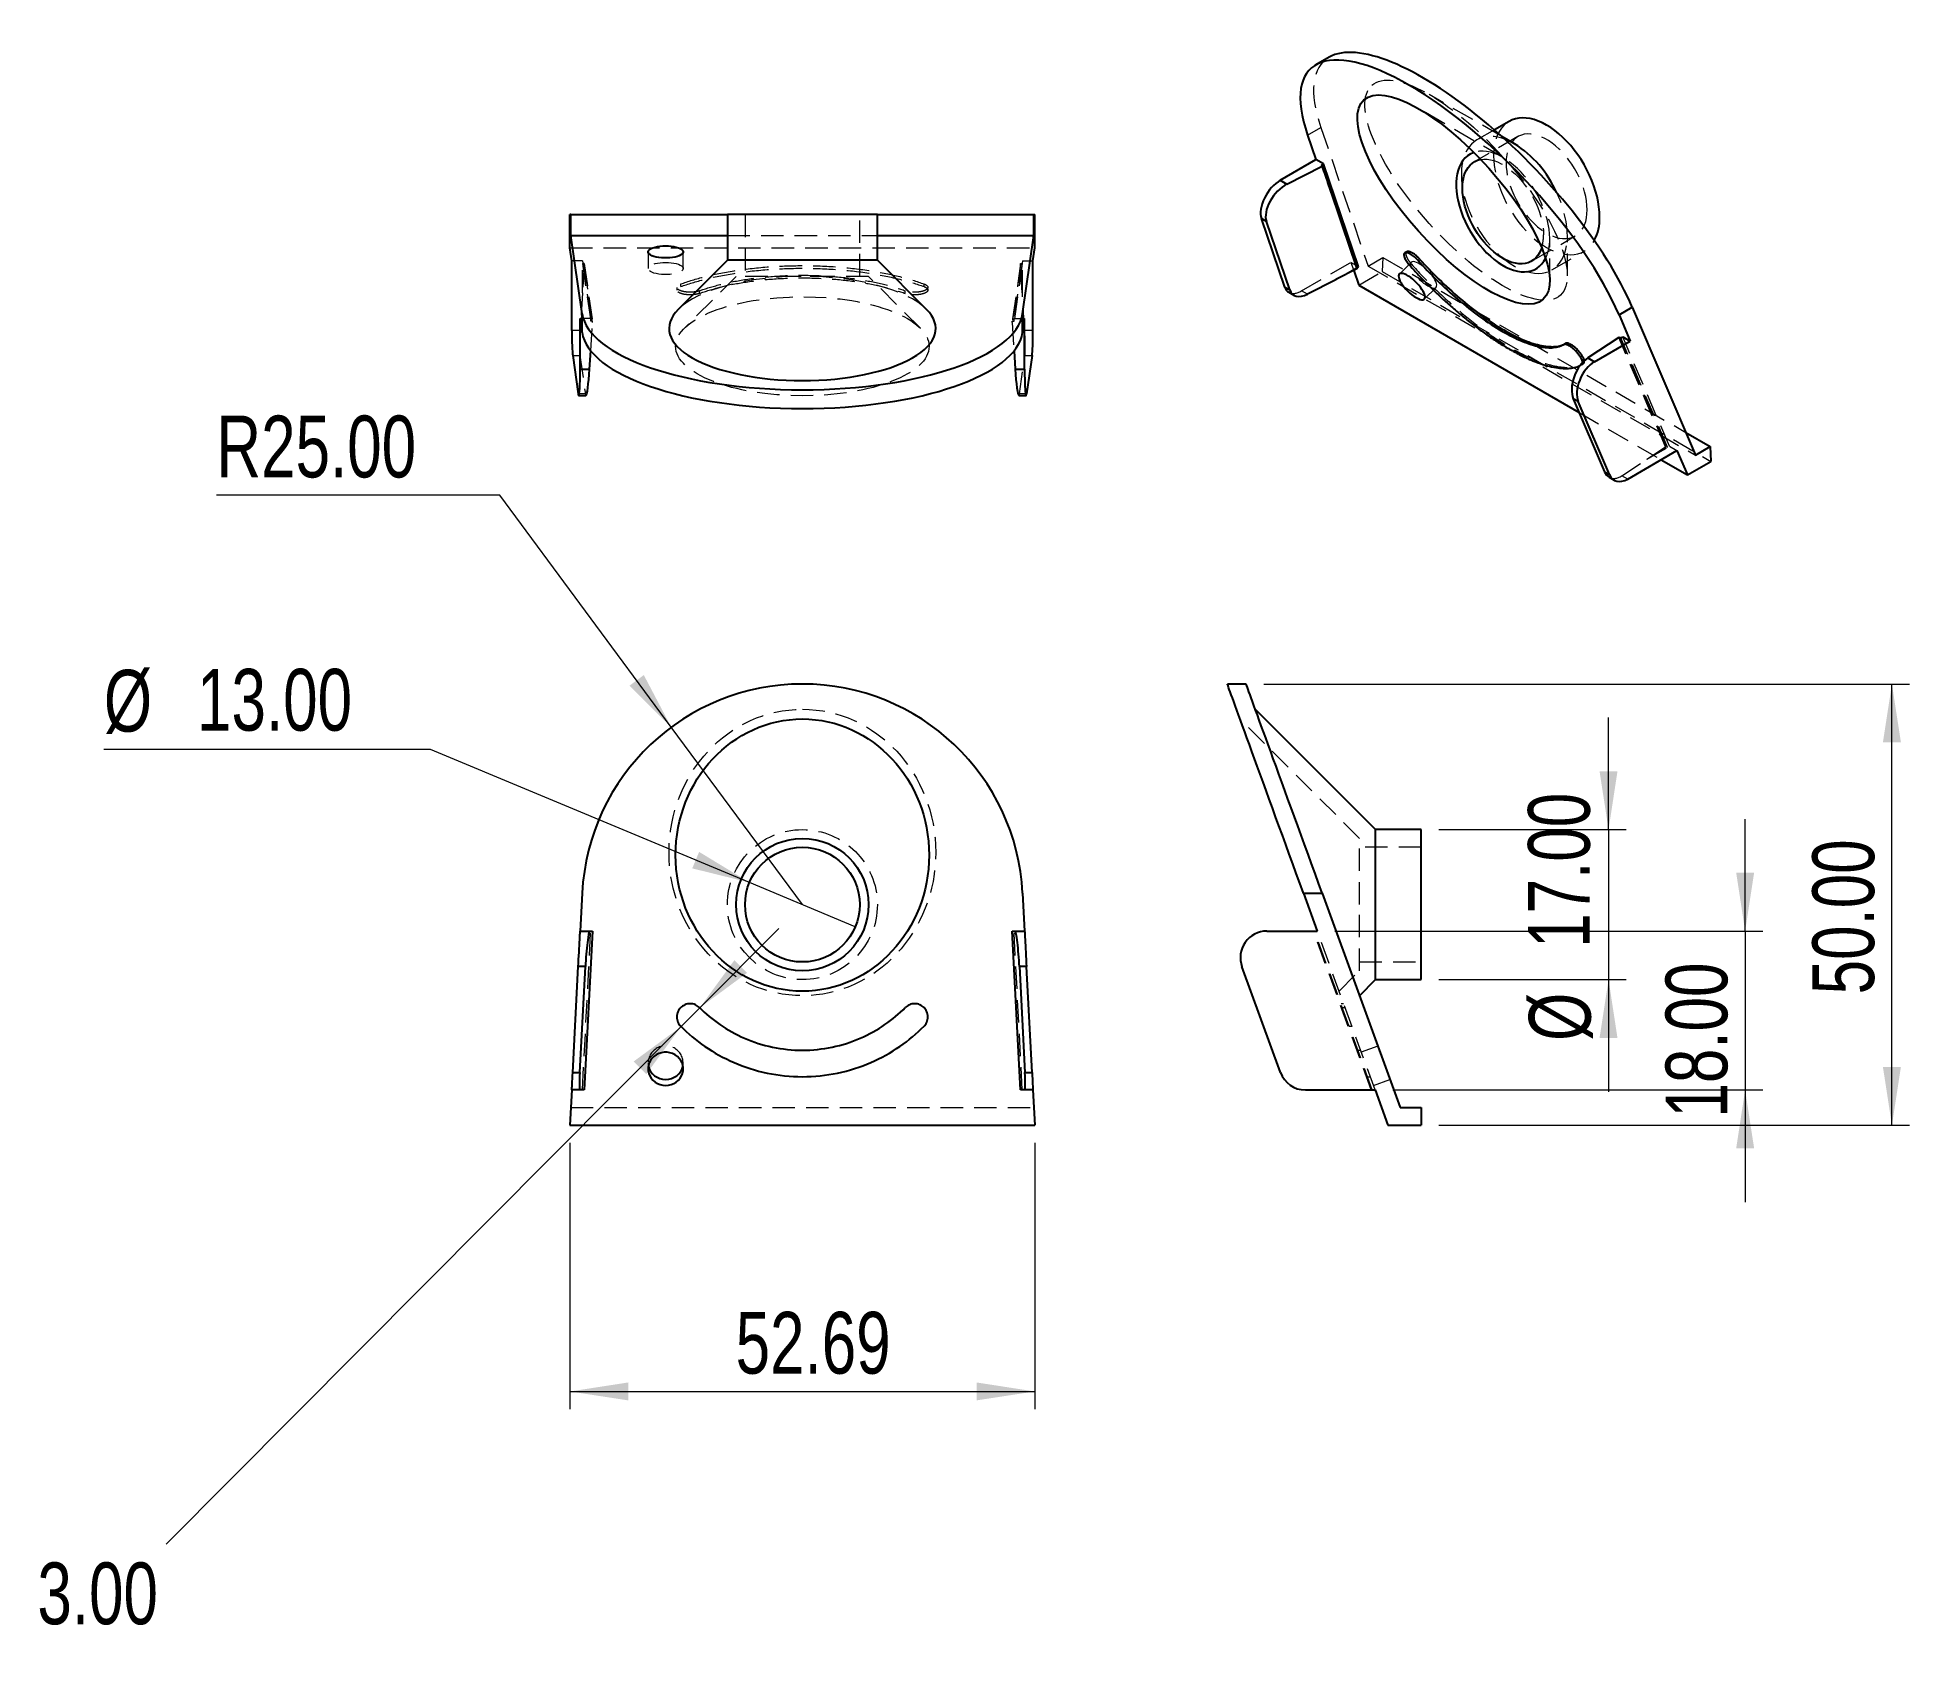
# Model space of a CAD drawing. Header units: millimetres. Extents: x 149 to 361, y 41 to 223.
import ezdxf

# ---------------------------------------------------------------- set-up
doc = ezdxf.new("R2010")
doc.units = ezdxf.units.MM
doc.header["$LTSCALE"] = 2
doc.linetypes.add('HIDDEN', pattern=[1.905, 1.27, -0.635])
doc.styles.add('SLDTEXTSTYLE0', font='TXT', dxfattribs={"width": 0.75})
doc.dimstyles.new('SLDDIMSTYLE0', dxfattribs={"dimtxt": 7, "dimasz": 6.604, "dimexe": 0, "dimexo": 0.0625, "dimgap": 1.75, "dimtad": 1, "dimrnd": 1e-09, "dimzin": 12, "dimdsep": 46, "dimtxsty": 'SLDTEXTSTYLE0', "dimsah": 1, "dimcen": 0.09, "dimadec": 0, "dimazin": 3, "dimtfac": 1, "dimtmove": 0, "dimatfit": 0, "dimfxl": 1, "dimfrac": 2, "dimtolj": 1, "dimtzin": 12, "dimarcsym": 0})
doc.dimstyles.new('SLDDIMSTYLE1', dxfattribs={"dimtxt": 7, "dimasz": 6.604, "dimexe": 0, "dimexo": 0.0625, "dimgap": 1.75, "dimtad": 0, "dimtih": 1, "dimtoh": 1, "dimrnd": 1e-09, "dimzin": 4, "dimdsep": 46, "dimtxsty": 'SLDTEXTSTYLE0', "dimsah": 1, "dimcen": 0, "dimadec": 0, "dimazin": 1, "dimtfac": 1, "dimtofl": 0, "dimtmove": 0, "dimatfit": 3, "dimfxl": 1, "dimfrac": 2, "dimtolj": 1, "dimtzin": 12, "dimarcsym": 0})
doc.dimstyles.new('SLDDIMSTYLE2', dxfattribs={"dimtxt": 7, "dimasz": 6.604, "dimexe": 0, "dimexo": 0.0625, "dimgap": 1.75, "dimtad": 0, "dimtih": 1, "dimtoh": 1, "dimrnd": 1e-09, "dimzin": 4, "dimdsep": 46, "dimtxsty": 'SLDTEXTSTYLE0', "dimblk1": 'NONE', "dimsah": 1, "dimcen": 0, "dimadec": 0, "dimazin": 1, "dimtfac": 1, "dimtmove": 0, "dimatfit": 3, "dimldrblk": 'NONE', "dimfxl": 1, "dimfrac": 2, "dimtolj": 1, "dimtzin": 12, "dimarcsym": 0})
doc.dimstyles.new('SLDDIMSTYLE3', dxfattribs={"dimtxt": 7, "dimasz": 6.604, "dimexe": 0, "dimexo": 0.0625, "dimgap": 1.75, "dimtad": 0, "dimtih": 1, "dimtoh": 1, "dimrnd": 1e-09, "dimzin": 4, "dimdsep": 46, "dimtxsty": 'SLDTEXTSTYLE0', "dimsah": 1, "dimcen": 0.09, "dimadec": 0, "dimazin": 1, "dimtfac": 1, "dimtmove": 0, "dimatfit": 0, "dimfxl": 1, "dimfrac": 2, "dimtolj": 1, "dimtzin": 12, "dimarcsym": 0})
doc.dimstyles.new('SLDDIMSTYLE4', dxfattribs={"dimtxt": 7, "dimasz": 6.604, "dimexe": 0, "dimexo": 0.0625, "dimgap": 1.75, "dimtad": 1, "dimrnd": 1e-09, "dimzin": 4, "dimdsep": 46, "dimtxsty": 'SLDTEXTSTYLE0', "dimsah": 1, "dimcen": 0.09, "dimadec": 0, "dimazin": 1, "dimtfac": 1, "dimtmove": 0, "dimatfit": 0, "dimfxl": 1, "dimfrac": 2, "dimtolj": 1, "dimtzin": 12, "dimarcsym": 0})

# ---------------------------------------------------------------- blocks, each defined once
blk = doc.blocks.new('_D')
at = {"color": 7, "linetype": 'Continuous', "lineweight": 18}
for p, q in [((209.62, 97.42), (209.62, 67.25)), ((262.31, 97.42), (262.31, 67.25)), ((209.62, 69.25), (262.31, 69.25))]:
    blk.add_line(p, q, dxfattribs=at)
for points in [[(209.62, 69.25), (216.22, 68.24), (216.22, 70.27)], [(262.31, 69.25), (255.71, 70.27), (255.71, 68.24)]]:
    blk.add_solid(points, dxfattribs=at)
at = {"color": 7, "linetype": 'Continuous', "lineweight": 18, "insert": (228.4, 78.27), "char_height": 7, "attachment_point": 1, "style": 'SLDTEXTSTYLE0'}
blk.add_mtext('52.69', dxfattribs=at)
blk = doc.blocks.new('_D_1')
at = {"color": 7, "linetype": 'Continuous', "lineweight": 18}
for p, q in [((201.66, 170.82), (169.54, 170.82)), ((221.1, 144.53), (201.66, 170.82)), ((235.97, 124.42), (221.1, 144.53))]:
    blk.add_line(p, q, dxfattribs=at)
blk.add_solid([(221.1, 144.53), (217.99, 150.44), (216.36, 149.23)], dxfattribs=at)
at = {"color": 7, "linetype": 'Continuous', "lineweight": 18, "insert": (169.54, 179.84), "char_height": 7, "attachment_point": 1, "style": 'SLDTEXTSTYLE0'}
blk.add_mtext('R25.00', dxfattribs=at)
blk = doc.blocks.new('_D_2')
at = {"color": 7, "linetype": 'Continuous', "lineweight": 18}
for p, q in [((193.8, 142.01), (156.79, 142.01)), ((229.97, 126.93), (193.8, 142.01)), ((241.96, 121.92), (229.97, 126.93))]:
    blk.add_line(p, q, dxfattribs=at)
blk.add_solid([(229.97, 126.93), (224.26, 130.4), (223.48, 128.53)], dxfattribs=at)
at = {"color": 7, "linetype": 'Continuous', "lineweight": 18, "char_height": 7, "attachment_point": 1, "style": 'SLDTEXTSTYLE0'}
for s, insert in [('%%c', (156.79, 151.03)), ('13.00', (167.35, 151.14))]:
    blk.add_mtext(s, dxfattribs=dict(at, insert=insert))
blk = doc.blocks.new('_NONE')
blk = doc.blocks.new('_D_3')
at = {"color": 7, "linetype": 'Continuous', "lineweight": 18}
for p, q in [((224.33, 112.73), (233.28, 121.73)), ((224.33, 112.73), (222.21, 110.6)), ((222.21, 110.6), (163.84, 51.96))]:
    blk.add_line(p, q, dxfattribs=at)
for points in [[(224.33, 112.73), (229.7, 116.69), (228.26, 118.13)], [(222.21, 110.6), (216.83, 106.64), (218.27, 105.21)]]:
    blk.add_solid(points, dxfattribs=at)
at = {"color": 7, "linetype": 'Continuous', "lineweight": 18, "insert": (149.25, 49.87), "char_height": 7, "attachment_point": 1, "style": 'SLDTEXTSTYLE0'}
blk.add_mtext('3.00', dxfattribs=at)
blk = doc.blocks.new('_D_4')
at = {"color": 7, "linetype": 'Continuous', "lineweight": 18}
for p, q in [((288.26, 149.42), (361.47, 149.42)), ((359.47, 99.42), (359.47, 149.42)), ((308.11, 99.42), (361.47, 99.42))]:
    blk.add_line(p, q, dxfattribs=at)
for points in [[(359.47, 149.42), (358.45, 142.82), (360.49, 142.82)], [(359.47, 99.42), (360.49, 106.03), (358.45, 106.03)]]:
    blk.add_solid(points, dxfattribs=at)
at = {"color": 7, "linetype": 'Continuous', "lineweight": 18, "insert": (350.45, 114.25), "char_height": 7, "attachment_point": 1, "rotation": 90, "style": 'SLDTEXTSTYLE0'}
blk.add_mtext('50.00', dxfattribs=at)
blk = doc.blocks.new('_D_5')
at = {"color": 7, "linetype": 'Continuous', "lineweight": 18}
for p, q in [((342.83, 121.42), (342.83, 134.12)), ((296.33, 121.42), (344.83, 121.42)), ((342.83, 121.42), (342.83, 103.42)), ((302.88, 103.42), (344.83, 103.42)), ((342.83, 103.42), (342.83, 90.72))]:
    blk.add_line(p, q, dxfattribs=at)
for points in [[(342.83, 121.42), (343.85, 128.03), (341.82, 128.03)], [(342.83, 103.42), (341.82, 96.82), (343.85, 96.82)]]:
    blk.add_solid(points, dxfattribs=at)
at = {"color": 7, "linetype": 'Continuous', "lineweight": 18, "insert": (333.81, 100.29), "char_height": 7, "attachment_point": 1, "rotation": 90, "style": 'SLDTEXTSTYLE0'}
blk.add_mtext('18.00', dxfattribs=at)
blk = doc.blocks.new('_D_6')
at = {"color": 7, "linetype": 'Continuous', "lineweight": 18}
for p, q in [((327.35, 132.92), (327.35, 145.62)), ((308.11, 132.92), (329.35, 132.92)), ((327.35, 132.92), (327.35, 115.92)), ((308.11, 115.92), (329.35, 115.92)), ((327.35, 115.92), (327.35, 103.22))]:
    blk.add_line(p, q, dxfattribs=at)
for points in [[(327.35, 132.92), (328.36, 139.53), (326.33, 139.53)], [(327.35, 115.92), (326.33, 109.32), (328.36, 109.32)]]:
    blk.add_solid(points, dxfattribs=at)
at = {"color": 7, "linetype": 'Continuous', "lineweight": 18, "char_height": 7, "attachment_point": 1, "rotation": 90, "style": 'SLDTEXTSTYLE0'}
for s, insert in [('17.00', (318.22, 119.53)), ('%%c', (318.32, 108.98))]:
    blk.add_mtext(s, dxfattribs=dict(at, insert=insert))

msp = doc.modelspace()

# ---------------------------------------------------------------- linework, layer by layer
at = {"color": 7, "linetype": 'Continuous', "lineweight": 25}
for p, q in [((295.677, 220.463), (294.172, 219.595)), ((316.078, 213.189), (314.407, 212.224)), ((293.23, 211.635), (294.18, 208.85)), ((316.672, 210.657), (315.248, 211.479)), ((290.138, 206.516), (294.18, 208.85)), ((290.895, 206.08), (294.871, 208.104)), ((295.029, 208.359), (294.18, 208.85)), ((294.817, 208.237), (295.029, 208.359)), ((294.959, 208.155), (294.817, 208.237)), ((294.871, 208.104), (294.959, 208.155)), ((294.871, 208.104), (298.831, 196.482)), ((298.919, 196.533), (294.959, 208.155)), ((298.995, 196.721), (295.029, 208.359)), ((290.138, 206.516), (290.895, 206.08)), ((209.621, 198.841), (209.621, 202.621)), ((209.726, 202.621), (209.621, 202.621)), ((209.726, 200.241), (209.726, 202.621)), ((209.726, 202.621), (227.465, 202.621)), ((227.465, 202.621), (227.465, 197.449)), ((244.465, 202.621), (227.465, 202.621)), ((244.465, 197.449), (244.465, 202.621)), ((244.465, 202.621), (262.205, 202.621)), ((262.205, 200.241), (262.205, 202.621)), ((262.205, 202.621), (262.31, 202.621)), ((262.31, 198.841), (262.31, 202.621)), ((288.562, 201.837), (287.996, 202.164)), ((290.639, 194.405), (287.996, 202.164)), ((291.206, 194.079), (288.562, 201.837)), ((211, 191.394), (209.726, 200.241)), ((209.726, 200.241), (227.465, 200.241)), ((244.465, 200.241), (262.205, 200.241)), ((260.931, 191.394), (262.205, 200.241)), ((209.831, 197.385), (209.621, 198.841)), ((209.831, 189.486), (209.831, 197.385)), ((227.465, 197.449), (221.886, 191.87)), ((244.465, 197.449), (227.465, 197.449)), ((250.045, 191.87), (244.465, 197.449)), ((262.1, 197.385), (262.31, 198.841)), ((262.1, 189.486), (262.1, 197.385)), ((304.473, 198.405), (304.261, 198.283)), ((305.761, 197.417), (305.973, 197.539)), ((296.441, 195.246), (293.219, 193.606)), ((298.831, 196.482), (296.435, 195.262)), ((296.435, 195.262), (296.441, 195.246)), ((296.441, 195.246), (296.715, 195.405)), ((298.458, 196.292), (299.026, 194.625)), ((298.831, 196.482), (298.919, 196.533)), ((298.878, 196.653), (298.995, 196.721)), ((290.639, 194.405), (291.206, 194.079)), ((291.092, 193.819), (291.672, 193.485)), ((299.026, 194.625), (324.018, 180.198)), ((211, 189.265), (211, 191.394)), ((260.931, 189.265), (260.931, 191.394)), ((328.537, 191.253), (330.042, 192.122)), ((328.537, 191.253), (329.806, 188.283)), ((330.042, 192.122), (337.199, 175.365)), ((210.774, 185.118), (210.774, 190.833)), ((211, 189.265), (210.774, 190.833)), ((260.931, 189.265), (261.157, 190.833)), ((261.157, 185.118), (261.157, 190.833)), ((211.844, 185.118), (211.973, 187.184)), ((259.958, 187.184), (260.087, 185.118)), ((322.261, 187.892), (322.473, 188.014)), ((328.515, 188.682), (325.008, 186.386)), ((325.764, 185.95), (329.806, 188.283)), ((328.515, 188.682), (328.603, 188.733)), ((328.603, 188.733), (328.744, 188.651)), ((328.744, 188.651), (328.956, 188.773)), ((328.956, 188.773), (329.806, 188.283)), ((209.934, 186.666), (210.563, 182.299)), ((210.774, 185.118), (211.844, 185.118)), ((260.087, 185.118), (261.157, 185.118)), ((261.997, 186.666), (261.368, 182.299)), ((325.008, 186.386), (325.764, 185.95)), ((210.617, 182.118), (211.43, 182.118)), ((260.501, 182.118), (261.314, 182.118)), ((323.92, 181.426), (323.354, 181.752)), ((323.354, 181.752), (326.887, 173.48)), ((327.453, 173.153), (323.92, 181.426)), ((336.098, 177.943), (338.882, 176.336)), ((337.199, 175.365), (338.882, 176.336)), ((338.882, 176.336), (338.956, 174.66)), ((329.52, 172.65), (335.105, 175.874)), ((333.306, 174.836), (336.283, 173.117)), ((335.105, 175.874), (336.283, 173.117)), ((336.283, 173.117), (338.956, 174.66)), ((326.887, 173.48), (327.453, 173.153)), ((327.408, 172.855), (327.987, 172.52)), ((286.264, 149.424), (284.136, 149.424)), ((300.943, 132.924), (287.306, 146.56)), ((306.114, 132.924), (300.943, 132.924)), ((300.943, 124.424), (300.943, 132.924)), ((306.114, 124.424), (306.114, 132.924)), ((211, 125.732), (210.774, 121.424)), ((260.931, 125.732), (261.157, 121.424)), ((292.759, 125.732), (294.327, 121.424)), ((292.759, 125.732), (294.887, 125.732)), ((294.887, 125.732), (303.735, 101.424)), ((300.943, 115.924), (300.943, 124.424)), ((306.114, 115.924), (306.114, 124.424)), ((210.774, 121.424), (211.844, 121.424)), ((212.176, 121.424), (211.233, 103.448)), ((211.844, 121.424), (212.176, 121.424)), ((260.697, 103.448), (259.755, 121.424)), ((259.755, 121.424), (260.087, 121.424)), ((260.087, 121.424), (261.157, 121.424)), ((288.611, 121.424), (294.327, 121.424)), ((209.934, 105.398), (210.563, 117.398)), ((211.364, 117.398), (210.563, 117.398)), ((210.735, 105.398), (211.364, 117.398)), ((261.368, 117.398), (260.567, 117.398)), ((260.567, 117.398), (261.196, 105.398)), ((261.997, 105.398), (261.368, 117.398)), ((290.16, 105.398), (285.792, 117.398)), ((299.12, 114.101), (300.943, 115.924)), ((300.943, 115.924), (306.114, 115.924)), ((209.934, 105.398), (210.735, 105.398)), ((261.196, 105.398), (261.997, 105.398)), ((209.831, 103.424), (209.621, 99.424)), ((210.763, 103.424), (209.831, 103.424)), ((211.032, 103.424), (210.763, 103.424)), ((211.033, 103.448), (211.032, 103.424)), ((211.233, 103.448), (211.033, 103.448)), ((260.897, 103.448), (260.697, 103.448)), ((260.899, 103.424), (260.897, 103.448)), ((261.168, 103.424), (260.899, 103.424)), ((262.1, 103.424), (261.168, 103.424)), ((262.1, 103.424), (262.31, 99.424)), ((292.979, 103.424), (300.878, 103.424)), ((300.878, 103.424), (302.334, 99.424)), ((303.735, 101.424), (306.114, 101.424)), ((306.114, 101.424), (306.114, 99.424)), ((209.621, 99.424), (262.31, 99.424)), ((302.334, 99.424), (306.114, 99.424))]:
    msp.add_line(p, q, dxfattribs=at)
at = {"color": 7, "linetype": 'HIDDEN', "lineweight": 18}
for p, q in [((315.379, 209.094), (305.809, 214.62)), ((315.248, 211.479), (307.031, 216.224)), ((293.23, 211.635), (294.735, 212.504)), ((294.735, 212.504), (300.091, 196.787)), ((314.407, 212.224), (312.421, 211.078)), ((317.078, 211.457), (312.128, 208.599)), ((298.777, 196.614), (294.817, 208.237)), ((229.465, 202.621), (229.465, 195.621)), ((242.465, 195.621), (242.465, 202.621)), ((227.465, 200.241), (244.465, 200.241)), ((318.628, 197.341), (323.578, 200.198)), ((320.681, 195.109), (320.681, 199.909)), ((322.681, 195.692), (322.681, 200.247)), ((209.621, 198.841), (262.31, 198.841)), ((211.032, 197.385), (209.831, 197.385)), ((211.032, 197.385), (211.976, 190.833)), ((211.032, 193.773), (211.032, 197.385)), ((218.465, 198.395), (218.465, 196.515)), ((222.465, 196.515), (222.465, 198.395)), ((260.899, 197.385), (259.955, 190.833)), ((260.899, 193.773), (260.899, 197.385)), ((260.899, 197.385), (262.1, 197.385)), ((300.091, 196.787), (301.774, 197.758)), ((301.774, 197.758), (301.699, 196.168)), ((301.774, 197.758), (336.098, 177.943)), ((320.921, 196.355), (324.577, 198.466)), ((211.233, 197.076), (211.033, 197.076)), ((211.033, 197.076), (211.976, 190.533)), ((211.033, 193.764), (211.033, 197.076)), ((211.233, 196.952), (211.033, 193.764)), ((211.233, 197.076), (212.176, 190.533)), ((211.233, 196.952), (211.233, 197.076)), ((212.176, 190.41), (211.233, 196.952)), ((228.465, 195.621), (222.586, 189.742)), ((243.465, 195.621), (228.465, 195.621)), ((249.345, 189.742), (243.465, 195.621)), ((260.697, 197.076), (259.755, 190.533)), ((260.697, 196.952), (259.755, 190.41)), ((260.897, 197.076), (259.955, 190.533)), ((260.697, 197.076), (260.897, 197.076)), ((260.697, 196.952), (260.697, 197.076)), ((260.897, 193.764), (260.697, 196.952)), ((260.897, 193.764), (260.897, 197.076)), ((292.559, 193.987), (298.145, 197.211)), ((296.435, 195.262), (298.777, 196.614)), ((296.715, 195.405), (298.878, 196.653)), ((298.145, 197.211), (298.458, 196.292)), ((298.995, 196.721), (298.145, 197.211)), ((298.919, 196.533), (298.777, 196.614)), ((299.026, 194.625), (301.699, 196.168)), ((300.091, 196.787), (337.199, 175.365)), ((301.699, 196.168), (338.956, 174.66)), ((304.967, 197.208), (303.638, 195.882)), ((304.807, 196.866), (305.019, 196.988)), ((211.032, 193.773), (210.763, 189.486)), ((211.033, 193.764), (211.032, 193.773)), ((221.737, 194.374), (221.737, 194.074)), ((222.177, 194.46), (222.177, 194.76)), ((224.298, 193.688), (224.298, 193.988)), ((247.633, 193.688), (247.633, 193.988)), ((249.754, 194.46), (249.754, 194.76)), ((250.193, 194.074), (250.193, 194.374)), ((260.899, 193.773), (260.897, 193.764)), ((261.168, 189.486), (260.899, 193.773)), ((293.219, 193.606), (292.559, 193.987)), ((306.463, 193.05), (307.792, 194.376)), ((210.763, 189.486), (209.831, 189.486)), ((211.976, 190.833), (210.774, 190.833)), ((211.973, 187.184), (212.176, 190.41)), ((211.976, 190.533), (211.976, 190.833)), ((212.176, 190.533), (211.976, 190.533)), ((212.176, 190.41), (212.176, 190.533)), ((259.755, 190.533), (259.955, 190.533)), ((259.755, 190.41), (259.755, 190.533)), ((259.755, 190.41), (259.958, 187.184)), ((259.955, 190.533), (259.955, 190.833)), ((259.955, 190.833), (261.157, 190.833)), ((262.1, 189.486), (261.168, 189.486)), ((333.807, 176.291), (328.515, 188.682)), ((333.895, 176.341), (328.603, 188.733)), ((334.036, 176.26), (328.744, 188.651)), ((334.256, 176.365), (328.956, 188.773)), ((209.934, 186.666), (210.735, 186.666)), ((210.735, 186.666), (211.364, 182.299)), ((260.567, 182.299), (261.196, 186.666)), ((261.196, 186.666), (261.997, 186.666)), ((324.16, 185.543), (324.307, 185.609)), ((324.307, 185.609), (324.519, 185.731)), ((211.364, 182.299), (210.563, 182.299)), ((261.368, 182.299), (260.567, 182.299)), ((324.018, 180.198), (333.306, 174.836)), ((331.694, 174.908), (333.807, 176.291)), ((331.694, 174.908), (334.036, 176.26)), ((331.702, 174.891), (334.256, 176.365)), ((333.807, 176.291), (333.895, 176.341)), ((333.895, 176.341), (334.036, 176.26)), ((334.256, 176.365), (335.105, 175.874)), ((328.86, 173.031), (331.702, 174.891)), ((331.702, 174.891), (331.694, 174.908)), ((329.52, 172.65), (328.86, 173.031)), ((299.114, 131.924), (285.578, 145.459)), ((299.114, 124.424), (299.114, 131.924)), ((306.114, 130.924), (299.114, 130.924)), ((299.114, 116.924), (299.114, 124.424)), ((211.033, 103.448), (211.976, 121.424)), ((260.897, 103.448), (259.955, 121.424)), ((300.445, 103.448), (293.903, 121.424)), ((300.569, 103.448), (294.027, 121.424)), ((300.878, 103.424), (294.327, 121.424)), ((296.805, 114.614), (299.114, 116.924)), ((299.114, 117.924), (306.114, 117.924)), ((297.322, 113.196), (297.022, 113.196)), ((297.181, 112.756), (297.481, 112.756)), ((297.954, 110.635), (297.906, 110.767)), ((297.954, 110.635), (298.254, 110.635)), ((301.204, 108.376), (299.325, 107.692)), ((218.465, 106.497), (218.465, 105.813)), ((222.465, 105.813), (222.465, 106.497)), ((298.94, 107.924), (299.24, 107.924)), ((300.028, 104.924), (300.328, 104.924)), ((300.693, 103.934), (302.572, 104.618)), ((297.266, 103.424), (297.257, 103.448)), ((297.257, 103.448), (300.569, 103.448)), ((209.726, 101.424), (262.205, 101.424))]:
    msp.add_line(p, q, dxfattribs=at)
at = {"color": 7, "linetype": 'HIDDEN', "lineweight": 18, "flags": 128}
for points in [[(316.078, 213.189), (316.078, 213.189), (315.757, 212.974), (315.465, 212.714), (315.203, 212.412), (314.972, 212.07), (314.775, 211.689), (314.612, 211.272), (314.483, 210.822), (314.391, 210.34), (314.336, 209.831), (314.317, 209.297), (314.336, 208.742), (314.391, 208.169), (314.483, 207.581), (314.612, 206.983), (314.775, 206.377), (314.972, 205.768), (315.203, 205.16), (315.465, 204.555), (315.757, 203.958), (316.078, 203.373), (316.424, 202.803), (316.795, 202.252), (317.187, 201.723), (317.599, 201.219), (318.028, 200.743), (318.47, 200.299), (318.925, 199.889), (319.388, 199.515), (319.856, 199.181), (320.328, 198.887), (320.799, 198.636), (321.268, 198.43), (321.731, 198.269), (322.185, 198.154), (322.628, 198.087), (323.056, 198.068), (323.468, 198.097), (323.861, 198.173), (324.231, 198.296), (324.578, 198.466), (324.898, 198.682), (325.19, 198.941), (325.453, 199.243), (325.683, 199.585), (325.734, 199.673)], [(316.672, 210.657), (316.671, 210.657), (316.199, 210.908), (315.731, 211.114), (315.268, 211.275), (314.814, 211.39), (314.371, 211.457), (313.942, 211.476), (313.531, 211.447), (313.138, 211.371), (312.767, 211.248), (312.421, 211.078), (312.101, 210.862), (311.808, 210.603), (311.546, 210.301), (311.316, 209.959), (311.118, 209.578), (310.955, 209.161), (310.827, 208.711), (310.735, 208.229), (310.679, 207.72), (310.661, 207.186), (310.679, 206.631), (310.735, 206.058), (310.827, 205.47), (310.955, 204.872), (311.118, 204.266), (311.316, 203.657), (311.546, 203.049), (311.808, 202.444), (312.101, 201.847), (312.421, 201.262), (312.767, 200.692), (313.138, 200.141), (313.531, 199.612), (313.942, 199.108), (314.371, 198.632), (314.814, 198.188), (315.268, 197.778), (315.731, 197.404), (316.199, 197.07), (316.671, 196.776), (317.143, 196.525), (317.611, 196.319), (318.074, 196.158), (318.528, 196.043), (318.971, 195.976), (319.4, 195.957), (319.811, 195.986), (320.204, 196.062), (320.574, 196.185), (320.921, 196.355), (321.241, 196.571), (321.533, 196.83), (321.796, 197.132), (322.026, 197.474), (322.224, 197.855), (322.387, 198.272), (322.515, 198.722), (322.607, 199.204), (322.663, 199.713), (322.681, 200.247), (322.681, 200.247)], [(324.924, 203.174), (324.905, 203.661), (324.85, 204.165), (324.758, 204.682), (324.631, 205.208), (324.469, 205.74), (324.273, 206.272), (324.046, 206.801), (323.789, 207.321), (323.504, 207.83), (323.193, 208.323), (322.86, 208.795), (322.506, 209.244), (322.134, 209.665), (321.748, 210.055), (321.351, 210.412), (320.945, 210.731), (320.534, 211.011), (320.122, 211.249), (319.711, 211.443), (319.305, 211.592), (318.907, 211.695), (318.521, 211.751), (318.15, 211.759), (317.796, 211.719), (317.462, 211.631), (317.152, 211.497), (316.867, 211.318), (316.609, 211.094), (316.382, 210.828), (316.187, 210.521), (316.025, 210.177), (315.897, 209.797), (315.805, 209.386), (315.75, 208.946), (315.732, 208.481), (315.75, 207.994), (315.805, 207.491), (315.897, 206.973), (316.025, 206.447), (316.187, 205.915), (316.382, 205.383), (316.609, 204.854), (316.867, 204.334), (317.152, 203.825), (317.462, 203.332), (317.796, 202.86), (318.15, 202.411), (318.521, 201.99), (318.907, 201.6), (319.305, 201.244), (319.711, 200.924), (320.122, 200.644), (320.534, 200.406), (320.945, 200.212), (321.351, 200.063), (321.748, 199.96), (322.134, 199.904), (322.506, 199.896), (322.86, 199.936), (323.193, 200.024), (323.504, 200.158), (323.789, 200.337), (324.046, 200.561), (324.273, 200.828), (324.469, 201.134), (324.631, 201.479), (324.758, 201.858), (324.85, 202.269), (324.905, 202.709), (324.924, 203.174)], [(320.681, 199.909), (320.663, 200.432), (320.607, 200.973), (320.515, 201.528), (320.386, 202.093), (320.223, 202.664), (320.025, 203.238), (319.795, 203.809), (319.534, 204.375), (319.244, 204.931), (318.927, 205.473), (318.584, 205.997), (318.22, 206.5), (317.835, 206.979), (317.433, 207.429), (317.017, 207.848), (316.589, 208.233), (316.153, 208.581), (315.711, 208.89), (315.267, 209.157), (314.824, 209.381), (314.384, 209.559), (313.952, 209.692), (313.529, 209.777), (313.12, 209.815), (312.726, 209.804), (312.351, 209.746), (312.077, 209.669)], [(312.866, 208.865), (313.2, 208.901), (313.572, 208.893), (313.958, 208.838), (314.355, 208.735), (314.761, 208.586), (315.172, 208.391), (315.584, 208.153), (315.995, 207.873), (316.401, 207.554), (316.798, 207.198), (317.184, 206.808), (317.556, 206.387), (317.91, 205.938), (318.244, 205.465), (318.554, 204.973), (318.839, 204.464), (319.096, 203.943), (319.324, 203.415), (319.519, 202.882), (319.681, 202.351), (319.809, 201.824), (319.9, 201.307), (319.956, 200.803), (319.974, 200.317)], [(220.465, 197.199), (220.786, 197.19), (221.099, 197.164), (221.395, 197.121), (221.667, 197.062), (221.908, 196.989), (222.111, 196.904), (222.272, 196.808), (222.386, 196.706), (222.451, 196.598), (222.464, 196.488), (222.425, 196.378), (222.335, 196.273), (222.197, 196.173), (222.015, 196.083), (221.792, 196.003), (221.534, 195.937), (221.249, 195.886), (220.944, 195.851), (220.626, 195.833), (220.304, 195.833), (219.987, 195.851), (219.681, 195.886), (219.396, 195.937), (219.139, 196.003), (218.916, 196.083), (218.733, 196.173), (218.595, 196.273), (218.506, 196.378), (218.467, 196.488), (218.48, 196.598), (218.544, 196.706), (218.659, 196.808), (218.819, 196.904), (219.023, 196.989), (219.264, 197.062), (219.536, 197.121), (219.832, 197.164), (220.145, 197.19), (220.465, 197.199)], [(306.556, 196.569), (306.489, 196.627), (306.248, 196.815), (306.011, 196.977), (305.783, 197.109), (305.571, 197.206), (305.38, 197.267), (305.215, 197.289), (305.079, 197.273), (304.978, 197.218), (304.913, 197.126), (304.885, 197), (304.897, 196.843), (304.947, 196.658), (305.034, 196.451), (305.155, 196.227), (305.309, 195.991), (305.49, 195.75), (305.694, 195.511), (305.916, 195.279), (306.15, 195.06), (306.39, 194.859), (306.63, 194.684), (306.863, 194.536), (306.863, 194.536)], [(306.863, 194.536), (307.083, 194.422), (307.286, 194.342), (307.465, 194.301), (307.615, 194.298), (307.734, 194.333), (307.818, 194.407), (307.864, 194.516), (307.872, 194.658), (307.841, 194.83), (307.773, 195.027), (307.668, 195.243), (307.53, 195.474), (307.362, 195.712), (307.283, 195.815)]]:
    msp.add_lwpolyline(points, dxfattribs=at)
at = {"color": 7, "linetype": 'Continuous', "lineweight": 25, "flags": 128}
for points in [[(326.338, 202.358), (326.32, 202.913), (326.264, 203.486), (326.172, 204.074), (326.044, 204.672), (325.881, 205.278), (325.683, 205.887), (325.453, 206.496), (325.19, 207.1), (324.898, 207.697), (324.578, 208.282), (324.231, 208.852), (323.861, 209.403), (323.468, 209.932), (323.056, 210.436), (322.628, 210.912), (322.185, 211.356), (321.731, 211.766), (321.268, 212.14), (320.799, 212.475), (320.328, 212.768), (319.856, 213.019), (319.388, 213.226), (318.925, 213.386), (318.47, 213.501), (318.028, 213.568), (317.599, 213.587), (317.187, 213.558), (316.795, 213.482), (316.424, 213.359), (316.078, 213.189)], [(312.077, 209.669), (311.998, 209.64), (311.668, 209.488), (311.363, 209.289), (311.088, 209.047), (310.842, 208.761), (310.628, 208.435), (310.447, 208.071), (310.301, 207.671), (310.191, 207.238), (310.117, 206.775), (310.079, 206.285), (310.079, 205.773), (310.117, 205.24), (310.191, 204.692), (310.301, 204.131), (310.447, 203.562), (310.628, 202.989), (310.842, 202.416), (311.088, 201.847), (311.363, 201.286), (311.668, 200.737), (311.998, 200.203), (312.351, 199.689), (312.726, 199.197), (313.12, 198.732), (313.529, 198.297), (313.952, 197.895), (314.384, 197.528), (314.824, 197.2), (315.267, 196.912), (315.711, 196.666), (316.153, 196.465), (316.589, 196.309), (317.017, 196.2), (317.433, 196.138), (317.835, 196.125), (318.22, 196.159), (318.584, 196.241), (318.927, 196.371), (319.244, 196.546), (319.534, 196.767), (319.795, 197.031), (320.025, 197.337), (320.214, 197.664)], [(319.769, 198.867), (319.681, 198.621), (319.519, 198.277), (319.324, 197.97), (319.096, 197.704), (318.839, 197.48), (318.554, 197.3), (318.244, 197.166), (317.91, 197.079), (317.556, 197.039), (317.184, 197.047), (316.798, 197.102), (316.401, 197.205), (315.995, 197.355), (315.584, 197.549), (315.172, 197.787), (314.761, 198.067), (314.355, 198.386), (313.958, 198.742), (313.572, 199.133), (313.2, 199.554), (312.846, 200.002), (312.512, 200.475), (312.202, 200.968), (311.917, 201.476), (311.66, 201.997), (311.432, 202.526), (311.237, 203.058), (311.075, 203.589), (310.947, 204.116), (310.856, 204.633), (310.8, 205.137), (310.782, 205.623), (310.8, 206.089), (310.856, 206.529), (310.947, 206.94), (311.075, 207.319), (311.237, 207.664), (311.432, 207.97), (311.66, 208.236), (311.917, 208.46), (312.202, 208.64), (312.512, 208.774), (312.846, 208.861), (312.866, 208.865)], [(220.465, 199.079), (220.786, 199.07), (221.099, 199.043), (221.395, 199), (221.667, 198.941), (221.908, 198.868), (222.111, 198.783), (222.272, 198.688), (222.386, 198.585), (222.451, 198.477), (222.464, 198.367), (222.425, 198.258), (222.335, 198.152), (222.197, 198.053), (222.015, 197.962), (221.792, 197.883), (221.534, 197.816), (221.249, 197.765), (220.944, 197.73), (220.626, 197.713), (220.304, 197.713), (219.987, 197.73), (219.681, 197.765), (219.396, 197.816), (219.139, 197.883), (218.916, 197.962), (218.733, 198.053), (218.595, 198.152), (218.506, 198.258), (218.467, 198.367), (218.48, 198.477), (218.544, 198.585), (218.659, 198.688), (218.819, 198.783), (219.023, 198.868), (219.264, 198.941), (219.536, 199), (219.832, 199.043), (220.145, 199.07), (220.465, 199.079)], [(305.534, 193.211), (305.755, 193.096), (305.957, 193.017), (306.136, 192.975), (306.286, 192.972), (306.405, 193.008), (306.489, 193.081), (306.535, 193.19), (306.543, 193.333), (306.512, 193.504), (306.444, 193.701), (306.339, 193.917), (306.201, 194.148), (306.033, 194.387), (305.84, 194.628), (305.626, 194.864), (305.397, 195.091), (305.16, 195.301), (304.919, 195.49), (304.682, 195.652), (304.454, 195.783), (304.242, 195.88), (304.051, 195.941), (303.886, 195.963), (303.75, 195.947), (303.649, 195.892), (303.584, 195.801), (303.556, 195.675), (303.568, 195.517), (303.618, 195.332), (303.705, 195.125), (303.826, 194.901), (303.98, 194.665), (304.161, 194.425), (304.365, 194.185), (304.587, 193.953), (304.821, 193.734), (305.061, 193.534), (305.301, 193.358), (305.534, 193.211)], [(292.759, 125.732), (292.354, 126.845), (291.95, 127.954), (291.549, 129.055), (291.152, 130.147), (290.758, 131.228), (290.37, 132.295), (289.987, 133.347), (289.611, 134.381), (289.242, 135.394), (288.881, 136.386), (288.528, 137.354), (288.185, 138.297), (287.853, 139.211), (287.53, 140.097), (287.22, 140.951), (286.921, 141.772), (286.635, 142.558), (286.362, 143.308), (286.102, 144.021), (285.857, 144.694), (285.627, 145.327), (285.411, 145.919), (285.212, 146.467), (285.028, 146.972), (284.861, 147.431), (284.71, 147.845), (284.577, 148.212), (284.46, 148.531), (284.362, 148.803), (284.28, 149.026), (284.217, 149.2), (284.172, 149.324), (284.145, 149.399), (284.136, 149.424)], [(294.887, 125.732), (294.482, 126.845), (294.078, 127.954), (293.678, 129.055), (293.28, 130.147), (292.887, 131.228), (292.498, 132.295), (292.115, 133.347), (291.739, 134.381), (291.37, 135.394), (291.009, 136.386), (290.657, 137.354), (290.314, 138.297), (289.981, 139.211), (289.659, 140.097), (289.348, 140.951), (289.049, 141.772), (288.763, 142.558), (288.49, 143.308), (288.231, 144.021), (287.985, 144.694), (287.755, 145.327), (287.54, 145.919), (287.34, 146.467), (287.156, 146.972), (286.989, 147.431), (286.839, 147.845), (286.705, 148.212), (286.589, 148.531), (286.49, 148.803), (286.409, 149.026), (286.346, 149.2), (286.3, 149.324), (286.273, 149.399), (286.264, 149.424)], [(210.563, 117.398), (210.584, 117.793), (210.605, 118.199), (210.626, 118.61), (210.648, 119.018), (210.669, 119.414), (210.688, 119.792), (210.707, 120.144), (210.724, 120.464), (210.738, 120.746), (210.751, 120.983), (210.761, 121.173), (210.768, 121.311), (210.772, 121.395), (210.774, 121.424)], [(261.157, 121.424), (261.158, 121.395), (261.163, 121.311), (261.17, 121.173), (261.18, 120.983), (261.192, 120.746), (261.207, 120.464), (261.224, 120.144), (261.242, 119.792), (261.262, 119.414), (261.283, 119.018), (261.304, 118.61), (261.326, 118.199), (261.347, 117.793), (261.368, 117.398)], [(220.465, 103.934), (220.786, 103.958), (221.099, 104.03), (221.395, 104.149), (221.667, 104.31), (221.908, 104.511), (222.111, 104.745), (222.272, 105.007), (222.386, 105.29), (222.451, 105.586), (222.464, 105.889), (222.425, 106.189), (222.335, 106.479), (222.197, 106.753), (222.015, 107.002), (221.792, 107.22), (221.534, 107.401), (221.249, 107.542), (220.944, 107.638), (220.626, 107.686), (220.304, 107.686), (219.987, 107.638), (219.681, 107.542), (219.396, 107.401), (219.139, 107.22), (218.916, 107.002), (218.733, 106.753), (218.595, 106.479), (218.506, 106.189), (218.467, 105.889), (218.48, 105.586), (218.544, 105.29), (218.659, 105.007), (218.819, 104.745), (219.023, 104.511), (219.264, 104.31), (219.536, 104.149), (219.832, 104.03), (220.145, 103.958), (220.465, 103.934)], [(209.831, 103.424), (209.832, 103.451), (209.836, 103.533), (209.843, 103.669), (209.853, 103.855), (209.865, 104.088), (209.88, 104.365), (209.896, 104.679), (209.914, 105.025), (209.934, 105.398)], [(261.997, 105.398), (262.016, 105.025), (262.034, 104.679), (262.051, 104.365), (262.065, 104.088), (262.078, 103.855), (262.087, 103.669), (262.095, 103.533), (262.099, 103.451), (262.1, 103.424)]]:
    msp.add_lwpolyline(points, dxfattribs=at)
at = {"color": 7, "linetype": 'HIDDEN', "lineweight": 18}
msp.add_circle((235.965, 124.424), 8.5, dxfattribs=at)
at = {"color": 7, "linetype": 'Continuous', "lineweight": 25}
for radius in [7.5, 6.5]:
    msp.add_circle((235.965, 124.424), radius, dxfattribs=at)
for centre, radius, start, end in [((309.839, 199.884), 12.757, 24.31508, 57.61362), ((320.827, 202.188), 5.514, 332.86025, 1.76009), ((235.965, 124.424), 25, 3, 177), ((288.611, 118.424), 3, 90, 200), ((220.421, 106.587), 1.97, 192.66397, 271.304), ((220.514, 106.582), 1.965, 268.57701, 347.45504), ((292.979, 106.424), 3, 200, 270)]:
    msp.add_arc(centre, radius, start, end, dxfattribs=at)
at = {"color": 7, "linetype": 'HIDDEN', "lineweight": 18}
for centre, radius, start, end in [((310.872, 199.904), 11.814, 1.66245, 26.28971), ((315.236, 200.248), 4.739, 343.0512, 0.8309), ((315.778, 199.759), 4.906, 334.7218, 1.74475), ((220.465, 106.431), 1.986, 352.00184, 187.99816)]:
    msp.add_arc(centre, radius, start, end, dxfattribs=at)
at = {"color": 7, "linetype": 'Continuous', "lineweight": 25}
for centre, major_axis, ratio, start_param, end_param in [((311.221, 200.57), (-17.657, 18.572), 0.3495549, 3.8953522, 6.9322251), ((312.726, 201.439), (-17.657, 18.572), 0.3495549, 3.8953522, 6.1991055), ((290.027, 204.131), (1.612, 2.533), 0.5464135, 0.8088975, 2.7287597), ((290.735, 203.722), (1.801, 2.417), 0.5648794, 0.8515937, 2.7714558), ((292.671, 196.372), (1.612, 2.533), 0.5464135, 2.7287597, 3.1651733), ((293.379, 195.963), (1.801, 2.417), 0.5648794, 2.7714558, 3.9931863), ((235.965, 191.87), (25, 0), 0.3639702, 3.1939525, 6.2308254), ((235.965, 189.72), (15.116, 0), 0.3907731, 2.7690657, 4.712389), ((235.965, 189.72), (15.116, 0), 0.3907731, 4.712389, 6.6557123), ((209.988, 189.486), (0, 3), 0.0524078, 1.5707963, 2.7925268), ((235.965, 189.742), (25, 0), 0.3639702, 3.1939525, 6.2308254), ((261.943, 189.486), (0, 3), 0.0524078, 3.4906585, 4.712389), ((210.617, 185.118), (0, 3), 0.0524078, 2.7925268, 4.712389), ((211.618, 185.118), (0.189, 3), 0.0749438, 3.1463207, 4.717117), ((260.313, 185.118), (-0.189, 3), 0.0749438, 1.5660683, 3.1368646), ((261.314, 185.118), (0, 3), 0.0524078, 1.5707963, 3.4906585), ((325.168, 183.845), (1.184, 2.772), 0.5790422, 0.7157015, 2.6355636), ((325.876, 183.436), (1.375, 2.669), 0.6067559, 0.7562429, 2.676105), ((328.701, 175.572), (1.184, 2.772), 0.5790422, 2.6355636, 3.0719772), ((329.409, 175.164), (1.375, 2.669), 0.6067559, 2.676105, 3.8978355), ((211.618, 118.424), (0.227, 3), 0.0623776, 0.0047117, 1.9245739), ((260.313, 118.424), (-0.227, 3), 0.0623776, 4.3586114, 6.2784736), ((210.989, 106.424), (0.227, 3), 0.0623776, 1.9245739, 3.1463044), ((260.942, 106.424), (-0.227, 3), 0.0623776, 3.1368809, 4.3586114)]:
    msp.add_ellipse(centre, major_axis=major_axis, ratio=ratio, start_param=start_param, end_param=end_param, dxfattribs=at)
at = {"color": 7, "linetype": 'HIDDEN', "lineweight": 18}
for centre, major_axis, ratio, start_param, end_param in [((312.726, 201.439), (-17.657, 18.572), 0.3495549, 6.1991055, 6.9322251), ((235.965, 189.72), (15.116, 0), 0.3907731, 0.372527, 2.7690657), ((292.671, 196.372), (1.612, 2.533), 0.5464135, 3.1651733, 3.9504902), ((210.989, 189.486), (0.189, 3), 0.0749438, 1.5755243, 2.7972548), ((260.942, 189.486), (-0.189, 3), 0.0749438, 3.4859305, 4.707661), ((211.618, 185.118), (0.189, 3), 0.0749438, 2.7972548, 3.1463207), ((260.313, 185.118), (-0.189, 3), 0.0749438, 3.1368646, 3.4859305), ((328.701, 175.572), (1.184, 2.772), 0.5790422, 3.0719772, 3.8572941)]:
    msp.add_ellipse(centre, major_axis=major_axis, ratio=ratio, start_param=start_param, end_param=end_param, dxfattribs=at)
for centre, major_axis, ratio in [((311.205, 205.385), (-10.683, 11.892), 0.3526131), ((235.965, 187.698), (14.365, 0), 0.3907731), ((235.965, 130.331), (0, 16.23), 0.9314106)]:
    msp.add_ellipse(centre, major_axis=major_axis, ratio=ratio, dxfattribs=at)
at = {"color": 7, "linetype": 'Continuous', "lineweight": 25}
for centre, major_axis, ratio in [((309.776, 204.32), (-10.151, 11.3), 0.3526131), ((235.965, 130.037), (0, 15.423), 0.9314106)]:
    msp.add_ellipse(centre, major_axis=major_axis, ratio=ratio, dxfattribs=at)
for points, knots in [([(305.761, 197.417), (305.641, 197.551), (305.5, 197.691), (305.202, 197.945), (305.045, 198.059), (304.752, 198.228), (304.617, 198.282), (304.4, 198.326), (304.317, 198.315), (304.205, 198.25), (304.166, 198.191), (304.149, 198.012), (304.17, 197.892), (304.277, 197.615), (304.361, 197.459), (304.567, 197.151), (304.687, 197), (304.807, 196.866)], [0, 0, 0, 0, 0.125, 0.125, 0.25, 0.25, 0.375, 0.375, 0.5, 0.5, 0.625, 0.625, 0.75, 0.75, 0.875, 0.875, 1, 1, 1, 1]), ([(305.973, 197.539), (305.887, 197.631), (305.709, 197.82), (305.408, 198.074), (305.105, 198.279), (304.832, 198.407), (304.611, 198.454), (304.518, 198.421), (304.473, 198.405)], [0, 0, 0, 0, 0.1590424, 0.327171, 0.500026, 0.6728814, 0.8410097, 1, 1, 1, 1]), ([(305.761, 197.417), (306.424, 196.677), (307.14, 195.925), (308.653, 194.44), (309.451, 193.707), (311.092, 192.309), (311.935, 191.645), (313.614, 190.436), (314.45, 189.891), (316.061, 188.961), (316.835, 188.576), (318.276, 187.984), (318.943, 187.777), (320.137, 187.538), (320.665, 187.506), (321.572, 187.594), (321.952, 187.713), (322.261, 187.892)], [0, 0, 0, 0, 0.125, 0.125, 0.25, 0.25, 0.375, 0.375, 0.5, 0.5, 0.625, 0.625, 0.75, 0.75, 0.875, 0.875, 1, 1, 1, 1]), ([(305.973, 197.539), (306.636, 196.8), (307.352, 196.048), (308.865, 194.563), (309.663, 193.829), (311.304, 192.431), (312.147, 191.767), (313.826, 190.558), (314.662, 190.014), (316.273, 189.084), (317.047, 188.698), (318.488, 188.106), (319.155, 187.9), (320.349, 187.661), (320.877, 187.629), (321.784, 187.716), (322.164, 187.836), (322.473, 188.014)], [0, 0, 0, 0, 0.125, 0.125, 0.25, 0.25, 0.375, 0.375, 0.5, 0.5, 0.625, 0.625, 0.75, 0.75, 0.875, 0.875, 1, 1, 1, 1]), ([(304.807, 196.866), (305.143, 196.497), (305.822, 195.751), (306.898, 194.645), (308.025, 193.545), (309.198, 192.465), (310.406, 191.418), (311.614, 190.435), (312.811, 189.526), (313.983, 188.698), (315.142, 187.943), (316.277, 187.268), (317.418, 186.66), (318.549, 186.135), (319.649, 185.712), (320.667, 185.411), (321.594, 185.23), (322.425, 185.164), (323.154, 185.211), (323.735, 185.335), (324.036, 185.482), (324.16, 185.543)], [0, 0, 0, 0, 0.0493315, 0.0998351, 0.1514038, 0.2039182, 0.2572488, 0.3112582, 0.362676, 0.4144462, 0.4664431, 0.5185396, 0.5706083, 0.6285276, 0.6860782, 0.743087, 0.7993854, 0.8548114, 0.9092122, 0.9624472, 1, 1, 1, 1]), ([(324.407, 185.855), (324.408, 185.866), (324.417, 185.938), (324.354, 186.134), (324.216, 186.423), (324.011, 186.73), (323.768, 187.026), (323.495, 187.306), (323.197, 187.56), (322.893, 187.765), (322.62, 187.893), (322.399, 187.94), (322.306, 187.908), (322.261, 187.892)], [0, 0, 0, 0, 0.0195126, 0.125109, 0.2307051, 0.3316667, 0.4245767, 0.5160886, 0.6128285, 0.7122884, 0.811748, 0.9084881, 1, 1, 1, 1]), ([(324.612, 186.05), (324.598, 186.117), (324.568, 186.264), (324.425, 186.547), (324.223, 186.852), (323.98, 187.149), (323.707, 187.429), (323.409, 187.683), (323.105, 187.888), (322.832, 188.015), (322.611, 188.063), (322.518, 188.03), (322.473, 188.014)], [0, 0, 0, 0, 0.0927053, 0.2022124, 0.3069134, 0.4032645, 0.4981658, 0.5984887, 0.7016323, 0.8047756, 0.9050987, 1, 1, 1, 1]), ([(224.298, 112.756), (224.173, 112.881), (224.016, 112.993), (223.651, 113.151), (223.445, 113.196), (223.03, 113.196), (222.824, 113.151), (222.459, 112.993), (222.302, 112.881), (222.052, 112.631), (221.94, 112.474), (221.782, 112.109), (221.737, 111.903), (221.737, 111.489), (221.782, 111.282), (221.94, 110.918), (222.052, 110.76), (222.177, 110.635)], [0, 0, 0, 0, 0.125, 0.125, 0.25, 0.25, 0.375, 0.375, 0.5, 0.5, 0.625, 0.625, 0.75, 0.75, 0.875, 0.875, 1, 1, 1, 1]), ([(224.298, 112.756), (224.986, 112.069), (225.76, 111.417), (227.472, 110.239), (228.41, 109.715), (230.414, 108.847), (231.481, 108.505), (233.687, 108.043), (234.826, 107.924), (237.105, 107.924), (238.243, 108.043), (240.45, 108.505), (241.516, 108.847), (243.521, 109.715), (244.459, 110.239), (246.171, 111.417), (246.945, 112.069), (247.633, 112.756)], [0, 0, 0, 0, 0.125, 0.125, 0.25, 0.25, 0.375, 0.375, 0.5, 0.5, 0.625, 0.625, 0.75, 0.75, 0.875, 0.875, 1, 1, 1, 1]), ([(249.754, 110.635), (249.879, 110.76), (249.991, 110.918), (250.149, 111.282), (250.193, 111.489), (250.193, 111.903), (250.149, 112.109), (249.991, 112.474), (249.879, 112.631), (249.629, 112.881), (249.471, 112.993), (249.107, 113.151), (248.9, 113.196), (248.486, 113.196), (248.28, 113.151), (247.915, 112.993), (247.758, 112.881), (247.633, 112.756)], [0, 0, 0, 0, 0.125, 0.125, 0.25, 0.25, 0.375, 0.375, 0.5, 0.5, 0.625, 0.625, 0.75, 0.75, 0.875, 0.875, 1, 1, 1, 1]), ([(222.177, 110.635), (222.989, 109.822), (223.904, 109.052), (225.928, 107.661), (227.036, 107.04), (229.405, 106.015), (230.666, 105.61), (233.273, 105.064), (234.619, 104.924), (237.312, 104.924), (238.657, 105.064), (241.265, 105.61), (242.526, 106.015), (244.895, 107.04), (246.003, 107.661), (248.026, 109.052), (248.941, 109.822), (249.754, 110.635)], [0, 0, 0, 0, 0.125, 0.125, 0.25, 0.25, 0.375, 0.375, 0.5, 0.5, 0.625, 0.625, 0.75, 0.75, 0.875, 0.875, 1, 1, 1, 1])]:
    msp.add_open_spline(points, degree=3, knots=knots, dxfattribs=at)
at = {"color": 7, "linetype": 'HIDDEN', "lineweight": 18}
for points, knots in [([(304.473, 198.405), (304.473, 198.405), (304.424, 198.394), (304.379, 198.305), (304.356, 198.133), (304.423, 197.883), (304.566, 197.591), (304.768, 197.284), (304.938, 197.084), (305.019, 196.988)], [0, 0, 0, 0, 0.00005, 0.1551675, 0.3237275, 0.500025, 0.6763229, 0.8448826, 1, 1, 1, 1]), ([(222.177, 194.76), (222.989, 195.056), (223.904, 195.336), (225.928, 195.843), (227.036, 196.069), (229.405, 196.442), (230.666, 196.589), (233.273, 196.788), (234.619, 196.839), (237.312, 196.839), (238.657, 196.788), (241.265, 196.589), (242.526, 196.442), (244.895, 196.069), (246.003, 195.843), (248.026, 195.336), (248.941, 195.056), (249.754, 194.76)], [0, 0, 0, 0, 0.125, 0.125, 0.25, 0.25, 0.375, 0.375, 0.5, 0.5, 0.625, 0.625, 0.75, 0.75, 0.875, 0.875, 1, 1, 1, 1]), ([(222.177, 194.46), (222.989, 194.756), (223.904, 195.036), (225.928, 195.543), (227.036, 195.769), (229.405, 196.142), (230.666, 196.289), (233.273, 196.488), (234.619, 196.539), (237.312, 196.539), (238.657, 196.488), (241.265, 196.289), (242.526, 196.142), (244.895, 195.769), (246.003, 195.543), (248.026, 195.036), (248.941, 194.756), (249.754, 194.46)], [0, 0, 0, 0, 0.125, 0.125, 0.25, 0.25, 0.375, 0.375, 0.5, 0.5, 0.625, 0.625, 0.75, 0.75, 0.875, 0.875, 1, 1, 1, 1]), ([(224.298, 193.988), (224.986, 194.238), (225.76, 194.476), (227.472, 194.904), (228.41, 195.095), (230.414, 195.411), (231.481, 195.536), (233.687, 195.704), (234.826, 195.747), (237.105, 195.747), (238.243, 195.704), (240.45, 195.536), (241.516, 195.411), (243.521, 195.095), (244.459, 194.904), (246.171, 194.476), (246.945, 194.238), (247.633, 193.988)], [0, 0, 0, 0, 0.125, 0.125, 0.25, 0.25, 0.375, 0.375, 0.5, 0.5, 0.625, 0.625, 0.75, 0.75, 0.875, 0.875, 1, 1, 1, 1]), ([(224.298, 193.688), (224.986, 193.938), (225.76, 194.176), (227.472, 194.604), (228.41, 194.795), (230.414, 195.111), (231.481, 195.236), (233.687, 195.404), (234.826, 195.447), (237.105, 195.447), (238.243, 195.404), (240.45, 195.236), (241.516, 195.111), (243.521, 194.795), (244.459, 194.604), (246.171, 194.176), (246.945, 193.938), (247.633, 193.688)], [0, 0, 0, 0, 0.125, 0.125, 0.25, 0.25, 0.375, 0.375, 0.5, 0.5, 0.625, 0.625, 0.75, 0.75, 0.875, 0.875, 1, 1, 1, 1]), ([(305.019, 196.988), (305.803, 196.114), (306.648, 195.226), (308.437, 193.47), (309.38, 192.604), (311.32, 190.952), (312.315, 190.167), (314.299, 188.738), (315.287, 188.094), (317.191, 186.995), (318.107, 186.54), (319.81, 185.84), (320.597, 185.596), (322.009, 185.314), (322.633, 185.276), (323.705, 185.379), (324.154, 185.52), (324.519, 185.731)], [0, 0, 0, 0, 0.125, 0.125, 0.25, 0.25, 0.375, 0.375, 0.5, 0.5, 0.625, 0.625, 0.75, 0.75, 0.875, 0.875, 1, 1, 1, 1]), ([(224.298, 193.988), (224.173, 193.943), (224.016, 193.902), (223.651, 193.844), (223.445, 193.828), (223.03, 193.828), (222.824, 193.844), (222.459, 193.902), (222.302, 193.943), (222.052, 194.034), (221.94, 194.091), (221.782, 194.224), (221.737, 194.299), (221.737, 194.449), (221.782, 194.525), (221.94, 194.657), (222.052, 194.715), (222.177, 194.76)], [0, 0, 0, 0, 0.125, 0.125, 0.25, 0.25, 0.375, 0.375, 0.5, 0.5, 0.625, 0.625, 0.75, 0.75, 0.875, 0.875, 1, 1, 1, 1]), ([(224.298, 193.688), (224.173, 193.643), (224.016, 193.602), (223.651, 193.544), (223.445, 193.528), (223.03, 193.528), (222.824, 193.544), (222.459, 193.602), (222.302, 193.643), (222.052, 193.734), (221.94, 193.791), (221.782, 193.924), (221.737, 193.999), (221.737, 194.149), (221.782, 194.225), (221.94, 194.357), (222.052, 194.415), (222.177, 194.46)], [0, 0, 0, 0, 0.125, 0.125, 0.25, 0.25, 0.375, 0.375, 0.5, 0.5, 0.625, 0.625, 0.75, 0.75, 0.875, 0.875, 1, 1, 1, 1]), ([(249.754, 194.76), (249.879, 194.715), (249.991, 194.657), (250.149, 194.525), (250.193, 194.449), (250.193, 194.299), (250.149, 194.224), (249.991, 194.091), (249.879, 194.034), (249.629, 193.943), (249.471, 193.902), (249.107, 193.844), (248.9, 193.828), (248.486, 193.828), (248.28, 193.844), (247.915, 193.902), (247.758, 193.943), (247.633, 193.988)], [0, 0, 0, 0, 0.125, 0.125, 0.25, 0.25, 0.375, 0.375, 0.5, 0.5, 0.625, 0.625, 0.75, 0.75, 0.875, 0.875, 1, 1, 1, 1]), ([(249.754, 194.46), (249.879, 194.415), (249.991, 194.357), (250.149, 194.225), (250.193, 194.149), (250.193, 193.999), (250.149, 193.924), (249.991, 193.791), (249.879, 193.734), (249.629, 193.643), (249.471, 193.602), (249.107, 193.544), (248.9, 193.528), (248.486, 193.528), (248.28, 193.544), (247.915, 193.602), (247.758, 193.643), (247.633, 193.688)], [0, 0, 0, 0, 0.125, 0.125, 0.25, 0.25, 0.375, 0.375, 0.5, 0.5, 0.625, 0.625, 0.75, 0.75, 0.875, 0.875, 1, 1, 1, 1]), ([(324.307, 185.609), (324.342, 185.637), (324.407, 185.69), (324.407, 185.802), (324.407, 185.855)], [0, 0, 0, 0, 0.53286686, 1, 1, 1, 1]), ([(324.519, 185.731), (324.551, 185.762), (324.618, 185.825), (324.641, 185.944), (324.616, 186.037), (324.612, 186.05)], [0, 0, 0, 0, 0.4422739, 0.9228748, 1, 1, 1, 1])]:
    msp.add_open_spline(points, degree=3, knots=knots, dxfattribs=at)

# ---------------------------------------------------------------- dimensions: what is measured, and where the dimension line sits
at = {"color": 7, "linetype": 'Continuous', "lineweight": 18}
dim = msp.add_radius_dim(center=(235.965, 124.424), mpoint=(221.102, 144.525), dimstyle='SLDDIMSTYLE1', dxfattribs=at)
dim.commit()
dim.dimension.update_dxf_attribs({"geometry": '_D_1', "text_midpoint": (184.012, 176.377), "dimtype": 164})
dim = msp.add_diameter_dim_2p(p1=(241.965, 121.922), p2=(229.966, 126.925), dimstyle='SLDDIMSTYLE2', dxfattribs=at)
dim.commit()
dim.dimension.update_dxf_attribs({"geometry": '_D_2', "text_midpoint": (173.705, 147.617), "dimtype": 163})
for base, p1, p2, angle, dimstyle, picture, middle in [((359.469, 149.424), (306.114, 99.424), (286.264, 149.424), 90, 'SLDDIMSTYLE4', '_D_4', (359.469, 125.891)), ((342.834, 103.424), (294.327, 121.424), (300.878, 103.424), 90, 'SLDDIMSTYLE4', '_D_5', (342.834, 111.923)), ((222.209, 110.603), (224.325, 112.729), (222.209, 110.603), 45.13318, 'SLDDIMSTYLE3', '_D_3', (158.306, 46.402))]:
    dim = msp.add_linear_dim(base=base, p1=p1, p2=p2, angle=angle, dimstyle=dimstyle, dxfattribs=at)
    dim.commit()
    dim.dimension.update_dxf_attribs({"geometry": picture, "text_midpoint": middle, "dimtype": 160})
dim = msp.add_linear_dim(base=(327.347, 115.924), p1=(306.114, 132.924), p2=(306.114, 115.924), angle=90, text='%%c<>', dimstyle='SLDDIMSTYLE4', dxfattribs=at)
dim.commit()
dim.dimension.update_dxf_attribs({"geometry": '_D_6', "text_midpoint": (327.347, 125.891), "dimtype": 160})
dim = msp.add_linear_dim(base=(262.31, 69.251), p1=(209.621, 99.424), p2=(262.31, 99.424), dimstyle='SLDDIMSTYLE0', dxfattribs=at)
dim.commit()
dim.dimension.update_dxf_attribs({"geometry": '_D', "text_midpoint": (240.033, 69.251), "dimtype": 160})

doc.saveas('drawing.dxf')
